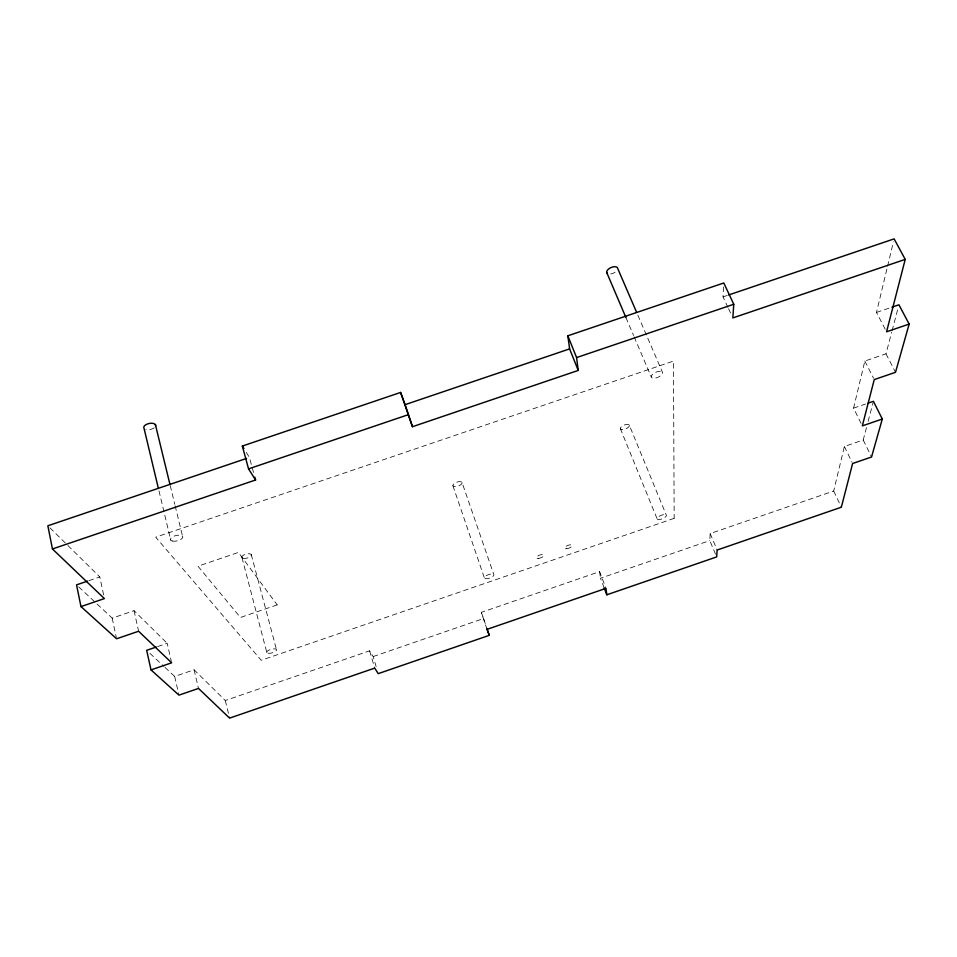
<?xml version="1.0" encoding="UTF-8"?>
<svg xmlns="http://www.w3.org/2000/svg" width="957" height="957" viewBox="0 0 957 957"><rect width="100%" height="100%" fill="white"/><g stroke="black" fill="none" stroke-linecap="round" stroke-linejoin="round"><path stroke-width="0.72" stroke-dasharray="4.79 3.59" d="M715.525 554.187L709.783 540.585L710.166 533.563L833.691 491.025L844.373 446.476L863.202 440.005L866.611 427.121M727.942 307.4L723.037 296.885L723.719 284.373M861.061 423.341L853.56 408.149L864.853 361.04L885.979 353.815L891.697 332.187M885.225 329.22L876.492 312.437L887.211 267.721M887.558 266.285L893.443 241.762M868.119 421.391L873.047 402.777M892.068 330.751L898.168 307.675M164.975 667.4L174.664 676.455L194.08 669.78L225.29 700.512L369.605 650.82L373.17 656.55L376.125 666.527M487.041 629.359L481.323 612.36L599.608 571.628L605.984 588.352M373.17 656.55L483.584 618.509L486.419 626.931M604.178 587.897L600.494 578.231L709.783 540.585M157.606 646.573L167.176 643.295L171.339 661.419M853.56 408.149L865.475 404.057M88.869 580.684L99.815 576.951L104.098 597.144M876.492 312.437L890.512 307.664M78.713 586.892L112.196 618.138L134.052 610.674L167.176 643.295M723.037 296.885L727.284 295.438M149.902 653.332L163.898 666.395M49.967 527.869L99.815 576.951M246.272 452.386L249.418 457.446L254.036 474.361M885.979 353.815L895.513 372.309M864.853 361.04L873.574 378.266M863.202 440.005L871.552 456.991M844.373 446.476L851.981 462.195M833.691 491.025L841.347 507.21M728.552 308.716L731.004 313.98M637.841 315.164L662.687 372.799A6.161 2.739 -23.3 0 1 654.098 378.254A6.161 2.739 -23.3 0 1 654.002 373.206A6.161 2.739 -23.3 0 1 662.687 372.799M625.962 317.616L633.582 335.488M634.168 336.864L651.167 376.723M710.166 533.563L717.14 550.036M629.431 425.458A4.845 2.058 -22.2 0 1 622.72 429.633A4.845 2.058 -22.2 0 1 622.481 425.925A4.845 2.058 -22.2 0 1 629.431 425.458L666.443 515.452A5 1.83 -21.8 0 1 659.433 519.531A5 1.83 -21.8 0 1 659.373 516.182A5 1.83 -21.8 0 1 666.443 515.452M620.327 428.557L657.064 518.67M481.323 612.36L483.584 618.509M462.075 482.567A4.845 2.081 -19 0 1 455.747 486.611A4.845 2.081 -19 0 1 454.635 483.189A4.845 2.081 -19 0 1 462.075 482.567L493.872 574.738A5 1.842 -19.1 0 1 487.257 578.686A5 1.842 -19.1 0 1 486.288 575.647A5 1.842 -19.1 0 1 493.872 574.738M452.9 485.689L484.409 577.992M369.605 650.82L374.713 668.094M251.26 554.498L276.417 649.444M242.001 557.656L266.871 652.734M225.29 700.512L229.596 718.121M170.202 485.462L174.784 504.303M175.131 505.751L182.536 536.195M158.97 490.833L170.765 540.203M194.08 669.78L198.494 688.43M174.664 676.455L178.624 693.705M134.052 610.674L138.609 631.249M112.196 618.138L116.299 637.398M599.608 571.628L600.494 578.231M615.136 272.183A5.933 3.038 -24.1 0 1 609.609 274.049M154.221 427.803A6.089 3.062 -12.2 0 1 145.787 429.454M277.207 604.884L240.41 617.48L198.003 566.209L238.413 552.428L277.207 604.884M674.159 518.347L261.213 660.282L155.704 537.188L673.477 361.088L674.159 518.347M243.257 558.326A4.941 2.07 -15 0 0 251.272 555.598A4.941 2.07 -15 0 0 245.351 554.306A4.941 2.07 -15 0 0 243.257 558.326M268.127 653.272A5.108 1.83 -15.7 0 0 276.406 650.437A5.108 1.83 -15.7 0 0 270.4 649.552A5.108 1.83 -15.7 0 0 268.127 653.272M172.487 541.076A6.328 2.751 -13.5 0 0 182.691 537.619A6.328 2.751 -13.5 0 0 174.76 535.872A6.328 2.751 -13.5 0 0 172.487 541.076M566.759 548.708A4.007 1.483 -20.4 0 0 572.214 545.478A4.007 1.483 -20.4 0 0 566.317 546.136A4.007 1.483 -20.4 0 0 566.759 548.708M538.42 558.433A4.007 1.483 -19.9 0 0 543.827 555.227A4.007 1.483 -19.9 0 0 537.858 555.909A4.007 1.483 -19.9 0 0 538.42 558.433"/><path stroke-width="1.44" d="M246.595 458.403L47.85 525.788L52.444 548.971L255.579 479.995L248.545 468.882L242.336 446.058L400.612 392.442L412.467 426.714L578.231 370.431L569.606 348.898L567.836 335.799L723.791 282.985L733.768 304.266L732.835 317.927L905.226 259.383L894.125 238.879L728.696 294.959M905.226 259.383L886.565 331.792L909.15 324.088L898.934 304.793L891.924 307.185M868.119 403.16L873.418 401.342L882.294 419.022L871.552 456.991L852.615 463.511L841.347 507.21L717.14 550.036L716.673 556.914L606.798 594.811L604.178 587.897M909.15 324.088L895.513 372.309L874.243 379.582L862.317 425.877L882.294 419.022M486.886 628.33L489.254 635.352L378.23 673.644L374.713 668.094L229.596 718.121L198.494 688.43L178.959 695.141L151.015 669.9L146.672 650.317L156.242 647.04M151.015 669.9L171.662 662.806L138.609 631.249L116.587 638.774L80.974 606.582L76.548 584.871L87.494 581.15M80.974 606.582L104.397 598.592L52.444 548.971M400.612 392.442L405.098 404.667L569.606 348.898M248.545 468.882L408.065 414.764M578.231 370.431L576.592 357.583L733.768 304.266M242.336 446.058L243.915 448.582M636.656 312.425L617.72 268.51A5.933 3.038 -24.1 0 0 610.506 267.793A5.933 3.038 -24.1 0 0 607.492 273.582M606.618 272.255L625.962 317.616M567.836 335.799L576.592 357.583M489.254 635.352L487.041 629.359L605.984 588.352L606.798 594.811M405.098 404.667L412.467 426.714M254.813 477.172L255.579 479.995M155.393 424.573L169.844 484.003M158.276 487.926L144.052 428.401A6.089 3.062 -12.2 0 1 149.316 423.437A6.089 3.062 -12.2 0 1 155.584 426.14"/></g></svg>
